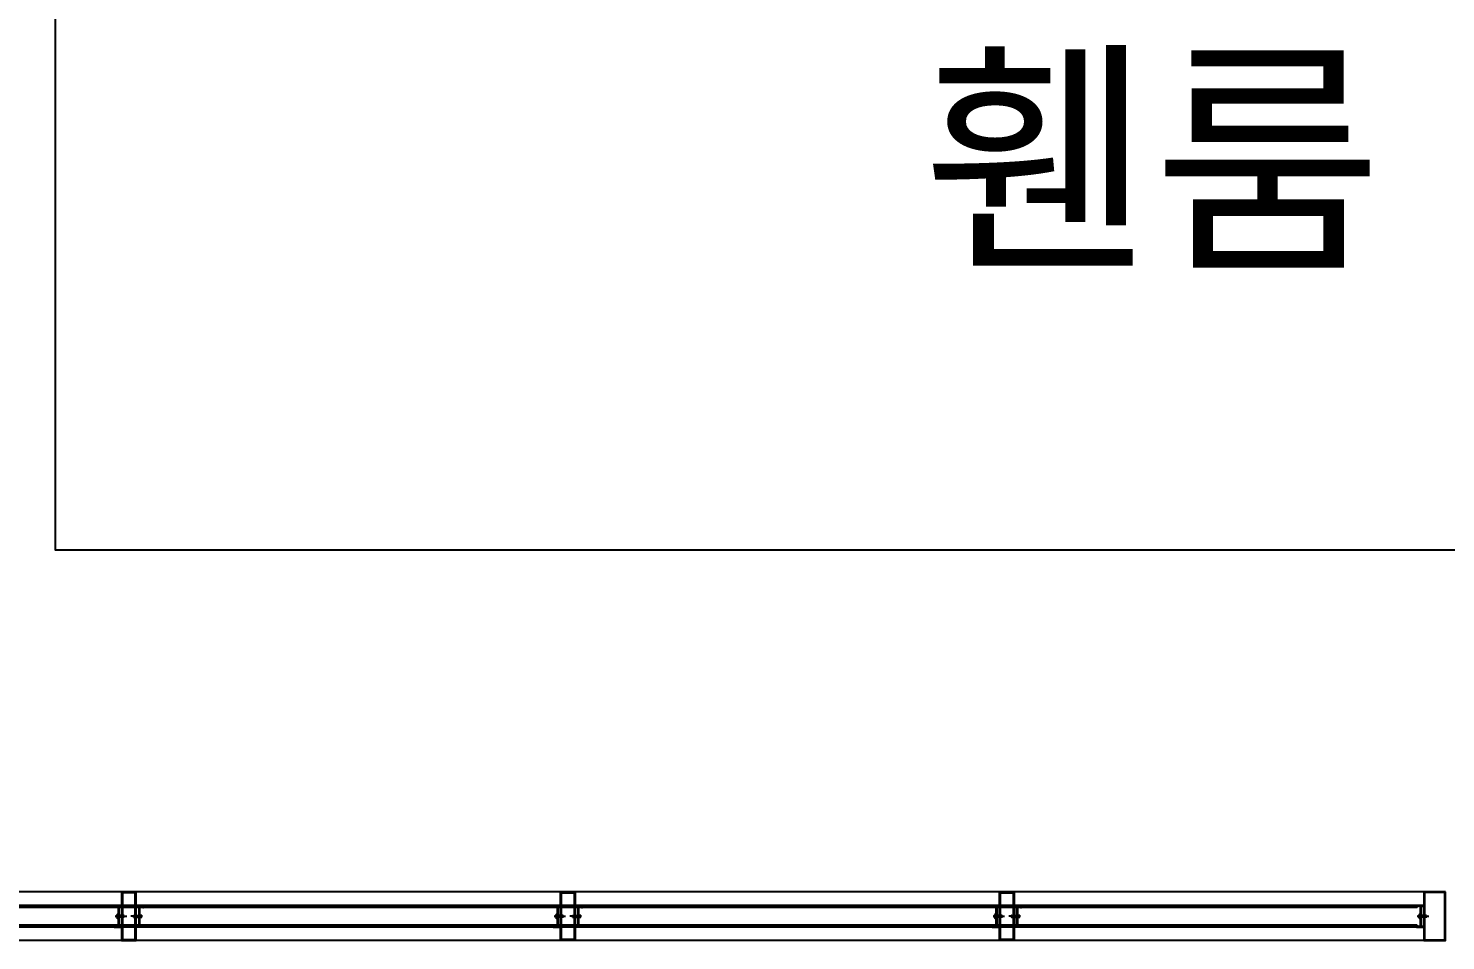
# Model space of a CAD drawing. Header units: millimetres. Extents: x -38475 to 94728, y -31127 to 90245.
# Drawn here: x 55169 to 58075, y -205 to 1664 of the extents above; entities that cross this region are included whole.
import ezdxf
from ezdxf.enums import TextEntityAlignment as Align

# ---------------------------------------------------------------- set-up
doc = ezdxf.new("R2010")
doc.units = ezdxf.units.MM
doc.layers.add('e-plan', color=9, linetype='Continuous')
doc.styles.add('xr_plan$0$USUN', font='malgun_0.ttf')

# ---------------------------------------------------------------- blocks, each defined once
blk = doc.blocks.new('Xref-지하2층')
at = {"layer": 'e-plan'}
for p, q in [((61555, 11800), (57145, 11800)), ((61598.4, 11798.4), (61556.6, 11798.4)), ((61540, 11772.2), (57145, 11772.2)), ((58885, 11772.2), (58870, 11772.2)), ((58870, 11772.2), (58870, 11768)), ((58885, 11772.2), (58870, 11772.2)), ((58870, 11772.2), (58870, 11768)), ((58871.6, 11770.6), (58871.6, 11768)), ((58878, 11770.6), (58871.6, 11770.6)), ((58871.6, 11770.6), (58871.6, 11768)), ((58878, 11770.6), (58871.6, 11770.6)), ((58878, 11770.6), (58878, 11729.4)), ((58878, 11770.6), (58878, 11729.4)), ((58883.4, 11770.6), (58879.6, 11770.6)), ((58879.6, 11770.6), (58879.6, 11729.4)), ((58883.4, 11770.6), (58879.6, 11770.6)), ((58879.6, 11770.6), (58879.6, 11729.4)), ((58883.4, 11770.2), (58883.4, 11770.6)), ((58883.4, 11770.2), (58883.4, 11770.6)), ((58883.4, 11770.2), (58885, 11770.2)), ((58883.4, 11770.2), (58885, 11770.2)), ((58885, 11770.2), (58885, 11772.2)), ((58885, 11770.2), (58885, 11772.2)), ((58915, 11770.2), (58915, 11772.2)), ((58915, 11772.2), (58930, 11772.2)), ((58915, 11770.2), (58915, 11772.2)), ((58915, 11772.2), (58930, 11772.2)), ((58916.6, 11770.2), (58915, 11770.2)), ((58916.6, 11770.2), (58915, 11770.2)), ((58916.6, 11770.6), (58920.4, 11770.6)), ((58916.6, 11770.2), (58916.6, 11770.6)), ((58916.6, 11770.6), (58920.4, 11770.6)), ((58916.6, 11770.2), (58916.6, 11770.6)), ((58920.4, 11770.6), (58920.4, 11729.4)), ((58920.4, 11770.6), (58920.4, 11729.4)), ((58922, 11770.6), (58928.4, 11770.6)), ((58922, 11770.6), (58922, 11729.4)), ((58922, 11770.6), (58928.4, 11770.6)), ((58922, 11770.6), (58922, 11729.4)), ((58928.4, 11770.6), (58928.4, 11768)), ((58928.4, 11770.6), (58928.4, 11768)), ((58930, 11772.2), (58930, 11768)), ((58930, 11772.2), (58930, 11768)), ((59785, 11772.2), (59770, 11772.2)), ((59770, 11772.2), (59770, 11768)), ((59785, 11772.2), (59770, 11772.2)), ((59770, 11772.2), (59770, 11768)), ((59778, 11770.6), (59771.6, 11770.6)), ((59771.6, 11770.6), (59771.6, 11768)), ((59778, 11770.6), (59771.6, 11770.6)), ((59771.6, 11770.6), (59771.6, 11768)), ((59778, 11770.6), (59778, 11729.4)), ((59778, 11770.6), (59778, 11729.4)), ((59783.4, 11770.6), (59779.6, 11770.6)), ((59779.6, 11770.6), (59779.6, 11729.4)), ((59783.4, 11770.6), (59779.6, 11770.6)), ((59779.6, 11770.6), (59779.6, 11729.4)), ((59783.4, 11770.2), (59783.4, 11770.6)), ((59783.4, 11770.2), (59783.4, 11770.6)), ((59783.4, 11770.2), (59785, 11770.2)), ((59783.4, 11770.2), (59785, 11770.2)), ((59785, 11770.2), (59785, 11772.2)), ((59785, 11770.2), (59785, 11772.2)), ((59815, 11770.2), (59815, 11772.2)), ((59815, 11772.2), (59830, 11772.2)), ((59815, 11772.2), (59830, 11772.2)), ((59815, 11770.2), (59815, 11772.2)), ((59816.6, 11770.2), (59815, 11770.2)), ((59816.6, 11770.2), (59815, 11770.2)), ((59816.6, 11770.6), (59820.4, 11770.6)), ((59816.6, 11770.2), (59816.6, 11770.6)), ((59816.6, 11770.6), (59820.4, 11770.6)), ((59816.6, 11770.2), (59816.6, 11770.6)), ((59820.4, 11770.6), (59820.4, 11729.4)), ((59820.4, 11770.6), (59820.4, 11729.4)), ((59822, 11770.6), (59828.4, 11770.6)), ((59822, 11770.6), (59822, 11729.4)), ((59822, 11770.6), (59828.4, 11770.6)), ((59822, 11770.6), (59822, 11729.4)), ((59828.4, 11770.6), (59828.4, 11768)), ((59828.4, 11770.6), (59828.4, 11768)), ((59830, 11772.2), (59830, 11768)), ((59830, 11772.2), (59830, 11768)), ((60685, 11772.2), (60670, 11772.2)), ((60670, 11772.2), (60670, 11768)), ((60685, 11772.2), (60670, 11772.2)), ((60670, 11772.2), (60670, 11768)), ((60678, 11770.6), (60671.6, 11770.6)), ((60671.6, 11770.6), (60671.6, 11768)), ((60678, 11770.6), (60671.6, 11770.6)), ((60671.6, 11770.6), (60671.6, 11768)), ((60678, 11770.6), (60678, 11729.4)), ((60678, 11770.6), (60678, 11729.4)), ((60683.4, 11770.6), (60679.6, 11770.6)), ((60679.6, 11770.6), (60679.6, 11729.4)), ((60683.4, 11770.6), (60679.6, 11770.6)), ((60679.6, 11770.6), (60679.6, 11729.4)), ((60683.4, 11770.2), (60683.4, 11770.6)), ((60683.4, 11770.2), (60683.4, 11770.6)), ((60683.4, 11770.2), (60685, 11770.2)), ((60683.4, 11770.2), (60685, 11770.2)), ((60685, 11770.2), (60685, 11772.2)), ((60685, 11770.2), (60685, 11772.2)), ((60715, 11770.2), (60715, 11772.2)), ((60715, 11772.2), (60730, 11772.2)), ((60715, 11772.2), (60730, 11772.2)), ((60715, 11770.2), (60715, 11772.2)), ((60716.6, 11770.2), (60715, 11770.2)), ((60716.6, 11770.2), (60715, 11770.2)), ((60716.6, 11770.6), (60720.4, 11770.6)), ((60716.6, 11770.2), (60716.6, 11770.6)), ((60716.6, 11770.6), (60720.4, 11770.6)), ((60716.6, 11770.2), (60716.6, 11770.6)), ((60720.4, 11770.6), (60720.4, 11729.4)), ((60720.4, 11770.6), (60720.4, 11729.4)), ((60722, 11770.6), (60728.4, 11770.6)), ((60722, 11770.6), (60722, 11729.4)), ((60722, 11770.6), (60728.4, 11770.6)), ((60722, 11770.6), (60722, 11729.4)), ((60728.4, 11770.6), (60728.4, 11768)), ((60728.4, 11770.6), (60728.4, 11768)), ((60730, 11772.2), (60730, 11768)), ((60730, 11772.2), (60730, 11768)), ((61555, 11772.2), (61540, 11772.2)), ((61540, 11772.2), (61540, 11768)), ((61555, 11772.2), (61540, 11772.2)), ((61540, 11772.2), (61540, 11768)), ((61548, 11770.6), (61541.6, 11770.6)), ((61541.6, 11770.6), (61541.6, 11768)), ((61548, 11770.6), (61541.6, 11770.6)), ((61541.6, 11770.6), (61541.6, 11768)), ((61548, 11770.6), (61548, 11729.4)), ((61548, 11770.6), (61548, 11729.4)), ((61553.4, 11770.6), (61549.6, 11770.6)), ((61549.6, 11770.6), (61549.6, 11729.4)), ((61553.4, 11770.6), (61549.6, 11770.6)), ((61549.6, 11770.6), (61549.6, 11729.4)), ((61553.4, 11770.2), (61553.4, 11770.6)), ((61553.4, 11770.2), (61553.4, 11770.6)), ((61553.4, 11770.2), (61555, 11770.2)), ((61553.4, 11770.2), (61555, 11770.2)), ((61555, 11770.2), (61555, 11772.2)), ((61555, 11770.2), (61555, 11772.2)), ((61540, 11768), (57145, 11768)), ((58871.6, 11768), (58870, 11768)), ((58871.6, 11768), (58870, 11768)), ((58871.9, 11749.9), (58895.6, 11749.9)), ((58871.9, 11749.9), (58895.6, 11749.9)), ((58874.8, 11752.3), (58874.6, 11750.8)), ((58874.8, 11752.3), (58874.6, 11750.8)), ((58874.6, 11750.8), (58874.6, 11749)), ((58874.6, 11750.8), (58874.6, 11749)), ((58874.6, 11749), (58874.8, 11747.5)), ((58874.6, 11749), (58874.8, 11747.5)), ((58875.3, 11753), (58874.8, 11752.3)), ((58875.3, 11753), (58874.8, 11752.3)), ((58875.2, 11751.2), (58874.8, 11752.3)), ((58875.2, 11751.2), (58874.8, 11752.3)), ((58875.1, 11748.5), (58874.8, 11747.5)), ((58875.1, 11748.5), (58874.8, 11747.5)), ((58874.8, 11747.5), (58875.3, 11746.8)), ((58874.8, 11747.5), (58875.3, 11746.8)), ((58875.8, 11749.4), (58875.1, 11748.5)), ((58875.8, 11749.4), (58875.1, 11748.5)), ((58875.8, 11750.5), (58875.2, 11751.2)), ((58875.8, 11750.5), (58875.2, 11751.2)), ((58876, 11753.5), (58875.3, 11753)), ((58876, 11753.5), (58875.3, 11753)), ((58875.3, 11746.8), (58876, 11746.3)), ((58875.3, 11746.8), (58876, 11746.3)), ((58876.7, 11750.1), (58875.8, 11750.5)), ((58876.7, 11750.1), (58875.8, 11750.5)), ((58876.7, 11749.7), (58875.8, 11749.4)), ((58876.7, 11749.7), (58875.8, 11749.4)), ((58876.8, 11753.7), (58876, 11753.5)), ((58876.8, 11753.7), (58876, 11753.5)), ((58876, 11746.3), (58876.8, 11746.1)), ((58876, 11746.3), (58876.8, 11746.1)), ((58876.7, 11750.1), (58876.7, 11749.7)), ((58876.7, 11750.1), (58876.7, 11749.7)), ((58876.8, 11753.7), (58878, 11753.7)), ((58876.8, 11753.7), (58878, 11753.7)), ((58878, 11746.1), (58876.8, 11746.1)), ((58878, 11746.1), (58876.8, 11746.1)), ((58878, 11753.7), (58878, 11746.1)), ((58878, 11753.7), (58878, 11746.1)), ((58879.3, 11751.8), (58878, 11751.8)), ((58879.3, 11751.8), (58878, 11751.8)), ((58879.3, 11751), (58878, 11751)), ((58879.3, 11751), (58878, 11751)), ((58879.3, 11748.8), (58878, 11748.8)), ((58879.3, 11748.8), (58878, 11748.8)), ((58879.3, 11748), (58878, 11748)), ((58879.3, 11748), (58878, 11748)), ((58883.5, 11751.8), (58880.8, 11751.8)), ((58883.5, 11751.8), (58880.8, 11751.8)), ((58883.5, 11751), (58880.8, 11751)), ((58883.5, 11751), (58880.8, 11751)), ((58883.5, 11748.8), (58880.8, 11748.8)), ((58883.5, 11748.8), (58880.8, 11748.8)), ((58883.5, 11748), (58880.8, 11748)), ((58883.5, 11748), (58880.8, 11748)), ((58887.6, 11751.8), (58885, 11751.8)), ((58887.6, 11751.8), (58885, 11751.8)), ((58887.6, 11751), (58885, 11751)), ((58887.6, 11751), (58885, 11751)), ((58887.6, 11748.8), (58885, 11748.8)), ((58887.6, 11748.8), (58885, 11748.8)), ((58887.6, 11748), (58885, 11748)), ((58887.6, 11748), (58885, 11748)), ((58890.4, 11751.8), (58889.1, 11751.8)), ((58890.4, 11751.8), (58889.1, 11751.8)), ((58890.4, 11751), (58889.1, 11751)), ((58890.4, 11751), (58889.1, 11751)), ((58890.4, 11748.8), (58889.1, 11748.8)), ((58890.4, 11748.8), (58889.1, 11748.8)), ((58890.4, 11748), (58889.1, 11748)), ((58890.4, 11748), (58889.1, 11748)), ((58890.4, 11750.6), (58890.4, 11751.8)), ((58890.4, 11751.8), (58890.6, 11751.6)), ((58890.4, 11750.6), (58890.4, 11751.8)), ((58890.4, 11751.8), (58890.6, 11751.6)), ((58890.4, 11748), (58890.4, 11749.2)), ((58890.4, 11748), (58890.4, 11749.2)), ((58890.4, 11748), (58890.6, 11748.2)), ((58890.4, 11748), (58890.6, 11748.2)), ((58890.9, 11751.3), (58891.1, 11751.1)), ((58890.9, 11751.3), (58891.1, 11751.1)), ((58890.9, 11748.5), (58891.1, 11748.7)), ((58890.9, 11748.5), (58891.1, 11748.7)), ((58891.1, 11750.3), (58891.1, 11751.1)), ((58891.1, 11750.3), (58891.1, 11751.1)), ((58891.1, 11748.7), (58891.1, 11749.5)), ((58891.1, 11748.7), (58891.1, 11749.5)), ((58928.1, 11749.9), (58904.4, 11749.9)), ((58928.1, 11749.9), (58904.4, 11749.9)), ((58909.1, 11751.3), (58908.9, 11751.1)), ((58909.1, 11751.3), (58908.9, 11751.1)), ((58908.9, 11750.3), (58908.9, 11751.1)), ((58908.9, 11750.3), (58908.9, 11751.1)), ((58908.9, 11748.7), (58908.9, 11749.5)), ((58908.9, 11748.7), (58908.9, 11749.5)), ((58909.1, 11748.5), (58908.9, 11748.7)), ((58909.1, 11748.5), (58908.9, 11748.7)), ((58909.6, 11751.8), (58909.4, 11751.6)), ((58909.6, 11751.8), (58909.4, 11751.6)), ((58909.6, 11748), (58909.4, 11748.2)), ((58909.6, 11748), (58909.4, 11748.2)), ((58909.6, 11751.8), (58910.9, 11751.8)), ((58909.6, 11750.6), (58909.6, 11751.8)), ((58909.6, 11751.8), (58910.9, 11751.8)), ((58909.6, 11750.6), (58909.6, 11751.8)), ((58909.6, 11751), (58910.9, 11751)), ((58909.6, 11751), (58910.9, 11751)), ((58909.6, 11748), (58909.6, 11749.2)), ((58909.6, 11748), (58909.6, 11749.2)), ((58909.6, 11748.8), (58910.9, 11748.8)), ((58909.6, 11748.8), (58910.9, 11748.8)), ((58909.6, 11748), (58910.9, 11748)), ((58909.6, 11748), (58910.9, 11748)), ((58912.4, 11751.8), (58915, 11751.8)), ((58912.4, 11751.8), (58915, 11751.8)), ((58912.4, 11751), (58915, 11751)), ((58912.4, 11751), (58915, 11751)), ((58912.4, 11748.8), (58915, 11748.8)), ((58912.4, 11748.8), (58915, 11748.8)), ((58912.4, 11748), (58915, 11748)), ((58912.4, 11748), (58915, 11748)), ((58916.6, 11751.8), (58919.2, 11751.8)), ((58916.6, 11751.8), (58919.2, 11751.8)), ((58916.6, 11751), (58919.2, 11751)), ((58916.6, 11751), (58919.2, 11751)), ((58916.6, 11748.8), (58919.2, 11748.8)), ((58916.6, 11748.8), (58919.2, 11748.8)), ((58916.6, 11748), (58919.2, 11748)), ((58916.6, 11748), (58919.2, 11748)), ((58920.7, 11751.8), (58922, 11751.8)), ((58920.7, 11751.8), (58922, 11751.8)), ((58920.7, 11751), (58922, 11751)), ((58920.7, 11751), (58922, 11751)), ((58920.7, 11748.8), (58922, 11748.8)), ((58920.7, 11748.8), (58922, 11748.8)), ((58920.7, 11748), (58922, 11748)), ((58920.7, 11748), (58922, 11748)), ((58922, 11753.7), (58922, 11746.1)), ((58923.2, 11753.7), (58922, 11753.7)), ((58922, 11753.7), (58922, 11746.1)), ((58923.2, 11753.7), (58922, 11753.7)), ((58922, 11746.1), (58923.2, 11746.1)), ((58922, 11746.1), (58923.2, 11746.1)), ((58923.2, 11753.7), (58924, 11753.5)), ((58923.2, 11753.7), (58924, 11753.5)), ((58924, 11746.3), (58923.2, 11746.1)), ((58924, 11746.3), (58923.2, 11746.1)), ((58923.3, 11750.1), (58924.2, 11750.5)), ((58923.3, 11750.1), (58924.2, 11750.5)), ((58923.3, 11750.1), (58923.3, 11749.7)), ((58923.3, 11750.1), (58923.3, 11749.7)), ((58923.3, 11749.7), (58924.2, 11749.4)), ((58923.3, 11749.7), (58924.2, 11749.4)), ((58924, 11753.5), (58924.7, 11753)), ((58924, 11753.5), (58924.7, 11753)), ((58924.7, 11746.8), (58924, 11746.3)), ((58924.7, 11746.8), (58924, 11746.3)), ((58924.2, 11750.5), (58924.8, 11751.2)), ((58924.2, 11750.5), (58924.8, 11751.2)), ((58924.2, 11749.4), (58924.9, 11748.5)), ((58924.2, 11749.4), (58924.9, 11748.5)), ((58924.7, 11753), (58925.2, 11752.3)), ((58924.7, 11753), (58925.2, 11752.3)), ((58925.2, 11747.5), (58924.7, 11746.8)), ((58925.2, 11747.5), (58924.7, 11746.8)), ((58924.8, 11751.2), (58925.2, 11752.3)), ((58924.8, 11751.2), (58925.2, 11752.3)), ((58924.9, 11748.5), (58925.2, 11747.5)), ((58924.9, 11748.5), (58925.2, 11747.5)), ((58925.2, 11752.3), (58925.4, 11750.8)), ((58925.2, 11752.3), (58925.4, 11750.8)), ((58925.4, 11749), (58925.2, 11747.5)), ((58925.4, 11749), (58925.2, 11747.5)), ((58925.4, 11750.8), (58925.4, 11749)), ((58925.4, 11750.8), (58925.4, 11749)), ((58928.4, 11768), (58930, 11768)), ((58928.4, 11768), (58930, 11768)), ((59771.6, 11768), (59770, 11768)), ((59771.6, 11768), (59770, 11768)), ((59771.9, 11749.9), (59795.6, 11749.9)), ((59771.9, 11749.9), (59795.6, 11749.9)), ((59774.8, 11752.3), (59774.6, 11750.8)), ((59774.8, 11752.3), (59774.6, 11750.8)), ((59774.6, 11750.8), (59774.6, 11749)), ((59774.6, 11750.8), (59774.6, 11749)), ((59774.6, 11749), (59774.8, 11747.5)), ((59774.6, 11749), (59774.8, 11747.5)), ((59775.3, 11753), (59774.8, 11752.3)), ((59775.3, 11753), (59774.8, 11752.3)), ((59775.2, 11751.2), (59774.8, 11752.3)), ((59775.2, 11751.2), (59774.8, 11752.3)), ((59775.1, 11748.5), (59774.8, 11747.5)), ((59775.1, 11748.5), (59774.8, 11747.5)), ((59774.8, 11747.5), (59775.3, 11746.8)), ((59774.8, 11747.5), (59775.3, 11746.8)), ((59775.8, 11749.4), (59775.1, 11748.5)), ((59775.8, 11749.4), (59775.1, 11748.5)), ((59775.8, 11750.5), (59775.2, 11751.2)), ((59775.8, 11750.5), (59775.2, 11751.2)), ((59776, 11753.5), (59775.3, 11753)), ((59776, 11753.5), (59775.3, 11753)), ((59775.3, 11746.8), (59776, 11746.3)), ((59775.3, 11746.8), (59776, 11746.3)), ((59776.7, 11750.1), (59775.8, 11750.5)), ((59776.7, 11750.1), (59775.8, 11750.5)), ((59776.7, 11749.7), (59775.8, 11749.4)), ((59776.7, 11749.7), (59775.8, 11749.4)), ((59776.8, 11753.7), (59776, 11753.5)), ((59776.8, 11753.7), (59776, 11753.5)), ((59776, 11746.3), (59776.8, 11746.1)), ((59776, 11746.3), (59776.8, 11746.1)), ((59776.7, 11750.1), (59776.7, 11749.7)), ((59776.7, 11750.1), (59776.7, 11749.7)), ((59776.8, 11753.7), (59778, 11753.7)), ((59776.8, 11753.7), (59778, 11753.7)), ((59778, 11746.1), (59776.8, 11746.1)), ((59778, 11746.1), (59776.8, 11746.1)), ((59778, 11753.7), (59778, 11746.1)), ((59778, 11753.7), (59778, 11746.1)), ((59779.3, 11751.8), (59778, 11751.8)), ((59779.3, 11751.8), (59778, 11751.8)), ((59779.3, 11751), (59778, 11751)), ((59779.3, 11751), (59778, 11751)), ((59779.3, 11748.8), (59778, 11748.8)), ((59779.3, 11748.8), (59778, 11748.8)), ((59779.3, 11748), (59778, 11748)), ((59779.3, 11748), (59778, 11748)), ((59783.4, 11751.8), (59780.8, 11751.8)), ((59783.4, 11751.8), (59780.8, 11751.8)), ((59783.4, 11751), (59780.8, 11751)), ((59783.4, 11751), (59780.8, 11751)), ((59783.4, 11748.8), (59780.8, 11748.8)), ((59783.4, 11748.8), (59780.8, 11748.8)), ((59783.4, 11748), (59780.8, 11748)), ((59783.4, 11748), (59780.8, 11748)), ((59787.6, 11751.8), (59785, 11751.8)), ((59787.6, 11751.8), (59785, 11751.8)), ((59787.6, 11751), (59785, 11751)), ((59787.6, 11751), (59785, 11751)), ((59787.6, 11748.8), (59785, 11748.8)), ((59787.6, 11748.8), (59785, 11748.8)), ((59787.6, 11748), (59785, 11748)), ((59787.6, 11748), (59785, 11748)), ((59790.4, 11751.8), (59789.1, 11751.8)), ((59790.4, 11751.8), (59789.1, 11751.8)), ((59790.4, 11751), (59789.1, 11751)), ((59790.4, 11751), (59789.1, 11751)), ((59790.4, 11748.8), (59789.1, 11748.8)), ((59790.4, 11748.8), (59789.1, 11748.8)), ((59790.4, 11748), (59789.1, 11748)), ((59790.4, 11748), (59789.1, 11748)), ((59790.4, 11750.6), (59790.4, 11751.8)), ((59790.4, 11751.8), (59790.6, 11751.6)), ((59790.4, 11750.6), (59790.4, 11751.8)), ((59790.4, 11751.8), (59790.6, 11751.6)), ((59790.4, 11748), (59790.4, 11749.2)), ((59790.4, 11748), (59790.4, 11749.2)), ((59790.4, 11748), (59790.6, 11748.2)), ((59790.4, 11748), (59790.6, 11748.2)), ((59790.9, 11751.3), (59791.1, 11751.1)), ((59790.9, 11751.3), (59791.1, 11751.1)), ((59790.9, 11748.5), (59791.1, 11748.7)), ((59790.9, 11748.5), (59791.1, 11748.7)), ((59791.1, 11750.3), (59791.1, 11751.1)), ((59791.1, 11750.3), (59791.1, 11751.1)), ((59791.1, 11748.7), (59791.1, 11749.5)), ((59791.1, 11748.7), (59791.1, 11749.5)), ((59828.1, 11749.9), (59804.4, 11749.9)), ((59828.1, 11749.9), (59804.4, 11749.9)), ((59809.1, 11751.3), (59808.9, 11751.1)), ((59809.1, 11751.3), (59808.9, 11751.1)), ((59808.9, 11750.3), (59808.9, 11751.1)), ((59808.9, 11750.3), (59808.9, 11751.1)), ((59808.9, 11748.7), (59808.9, 11749.5)), ((59808.9, 11748.7), (59808.9, 11749.5)), ((59809.1, 11748.5), (59808.9, 11748.7)), ((59809.1, 11748.5), (59808.9, 11748.7)), ((59809.6, 11751.8), (59809.4, 11751.6)), ((59809.6, 11751.8), (59809.4, 11751.6)), ((59809.6, 11748), (59809.4, 11748.2)), ((59809.6, 11748), (59809.4, 11748.2)), ((59809.6, 11751.8), (59810.9, 11751.8)), ((59809.6, 11750.6), (59809.6, 11751.8)), ((59809.6, 11751.8), (59810.9, 11751.8)), ((59809.6, 11750.6), (59809.6, 11751.8)), ((59809.6, 11751), (59810.9, 11751)), ((59809.6, 11751), (59810.9, 11751)), ((59809.6, 11748), (59809.6, 11749.2)), ((59809.6, 11748), (59809.6, 11749.2)), ((59809.6, 11748.8), (59810.9, 11748.8)), ((59809.6, 11748.8), (59810.9, 11748.8)), ((59809.6, 11748), (59810.9, 11748)), ((59809.6, 11748), (59810.9, 11748)), ((59812.4, 11751.8), (59815, 11751.8)), ((59812.4, 11751.8), (59815, 11751.8)), ((59812.4, 11751), (59815, 11751)), ((59812.4, 11751), (59815, 11751)), ((59812.4, 11748.8), (59815, 11748.8)), ((59812.4, 11748.8), (59815, 11748.8)), ((59812.4, 11748), (59815, 11748)), ((59812.4, 11748), (59815, 11748)), ((59816.5, 11751.8), (59819.2, 11751.8)), ((59816.5, 11751.8), (59819.2, 11751.8)), ((59816.5, 11751), (59819.2, 11751)), ((59816.5, 11751), (59819.2, 11751)), ((59816.5, 11748.8), (59819.2, 11748.8)), ((59816.5, 11748.8), (59819.2, 11748.8)), ((59816.5, 11748), (59819.2, 11748)), ((59816.5, 11748), (59819.2, 11748)), ((59820.7, 11751.8), (59822, 11751.8)), ((59820.7, 11751.8), (59822, 11751.8)), ((59820.7, 11751), (59822, 11751)), ((59820.7, 11751), (59822, 11751)), ((59820.7, 11748.8), (59822, 11748.8)), ((59820.7, 11748.8), (59822, 11748.8)), ((59820.7, 11748), (59822, 11748)), ((59820.7, 11748), (59822, 11748)), ((59822, 11753.7), (59822, 11746.1)), ((59823.2, 11753.7), (59822, 11753.7)), ((59822, 11753.7), (59822, 11746.1)), ((59823.2, 11753.7), (59822, 11753.7)), ((59822, 11746.1), (59823.2, 11746.1)), ((59822, 11746.1), (59823.2, 11746.1)), ((59823.2, 11753.7), (59824, 11753.5)), ((59823.2, 11753.7), (59824, 11753.5)), ((59824, 11746.3), (59823.2, 11746.1)), ((59824, 11746.3), (59823.2, 11746.1)), ((59823.3, 11750.1), (59824.2, 11750.5)), ((59823.3, 11750.1), (59824.2, 11750.5)), ((59823.3, 11750.1), (59823.3, 11749.7)), ((59823.3, 11750.1), (59823.3, 11749.7)), ((59823.3, 11749.7), (59824.2, 11749.4)), ((59823.3, 11749.7), (59824.2, 11749.4)), ((59824, 11753.5), (59824.7, 11753)), ((59824, 11753.5), (59824.7, 11753)), ((59824.7, 11746.8), (59824, 11746.3)), ((59824.7, 11746.8), (59824, 11746.3)), ((59824.2, 11750.5), (59824.8, 11751.2)), ((59824.2, 11750.5), (59824.8, 11751.2)), ((59824.2, 11749.4), (59824.9, 11748.5)), ((59824.2, 11749.4), (59824.9, 11748.5)), ((59824.7, 11753), (59825.2, 11752.3)), ((59824.7, 11753), (59825.2, 11752.3)), ((59825.2, 11747.5), (59824.7, 11746.8)), ((59825.2, 11747.5), (59824.7, 11746.8)), ((59824.8, 11751.2), (59825.2, 11752.3)), ((59824.8, 11751.2), (59825.2, 11752.3)), ((59824.9, 11748.5), (59825.2, 11747.5)), ((59824.9, 11748.5), (59825.2, 11747.5)), ((59825.2, 11752.3), (59825.4, 11750.8)), ((59825.2, 11752.3), (59825.4, 11750.8)), ((59825.4, 11749), (59825.2, 11747.5)), ((59825.4, 11749), (59825.2, 11747.5)), ((59825.4, 11750.8), (59825.4, 11749)), ((59825.4, 11750.8), (59825.4, 11749)), ((59828.4, 11768), (59830, 11768)), ((59828.4, 11768), (59830, 11768)), ((60671.6, 11768), (60670, 11768)), ((60671.6, 11768), (60670, 11768)), ((60671.9, 11749.9), (60695.6, 11749.9)), ((60671.9, 11749.9), (60695.6, 11749.9)), ((60674.8, 11752.3), (60674.6, 11750.8)), ((60674.8, 11752.3), (60674.6, 11750.8)), ((60674.6, 11750.8), (60674.6, 11749)), ((60674.6, 11750.8), (60674.6, 11749)), ((60674.6, 11749), (60674.8, 11747.5)), ((60674.6, 11749), (60674.8, 11747.5)), ((60675.3, 11753), (60674.8, 11752.3)), ((60675.3, 11753), (60674.8, 11752.3)), ((60675.2, 11751.2), (60674.8, 11752.3)), ((60675.2, 11751.2), (60674.8, 11752.3)), ((60675.1, 11748.5), (60674.8, 11747.5)), ((60675.1, 11748.5), (60674.8, 11747.5)), ((60674.8, 11747.5), (60675.3, 11746.8)), ((60674.8, 11747.5), (60675.3, 11746.8)), ((60675.8, 11749.4), (60675.1, 11748.5)), ((60675.8, 11749.4), (60675.1, 11748.5)), ((60675.8, 11750.5), (60675.2, 11751.2)), ((60675.8, 11750.5), (60675.2, 11751.2)), ((60676, 11753.5), (60675.3, 11753)), ((60676, 11753.5), (60675.3, 11753)), ((60675.3, 11746.8), (60676, 11746.3)), ((60675.3, 11746.8), (60676, 11746.3)), ((60676.7, 11750.1), (60675.8, 11750.5)), ((60676.7, 11750.1), (60675.8, 11750.5)), ((60676.7, 11749.7), (60675.8, 11749.4)), ((60676.7, 11749.7), (60675.8, 11749.4)), ((60676.8, 11753.7), (60676, 11753.5)), ((60676.8, 11753.7), (60676, 11753.5)), ((60676, 11746.3), (60676.8, 11746.1)), ((60676, 11746.3), (60676.8, 11746.1)), ((60676.7, 11750.1), (60676.7, 11749.7)), ((60676.7, 11750.1), (60676.7, 11749.7)), ((60676.8, 11753.7), (60678, 11753.7)), ((60676.8, 11753.7), (60678, 11753.7)), ((60678, 11746.1), (60676.8, 11746.1)), ((60678, 11746.1), (60676.8, 11746.1)), ((60678, 11753.7), (60678, 11746.1)), ((60678, 11753.7), (60678, 11746.1)), ((60679.3, 11751.8), (60678, 11751.8)), ((60679.3, 11751.8), (60678, 11751.8)), ((60679.3, 11751), (60678, 11751)), ((60679.3, 11751), (60678, 11751)), ((60679.3, 11748.8), (60678, 11748.8)), ((60679.3, 11748.8), (60678, 11748.8)), ((60679.3, 11748), (60678, 11748)), ((60679.3, 11748), (60678, 11748)), ((60683.4, 11751.8), (60680.8, 11751.8)), ((60683.4, 11751.8), (60680.8, 11751.8)), ((60683.4, 11751), (60680.8, 11751)), ((60683.4, 11751), (60680.8, 11751)), ((60683.4, 11748.8), (60680.8, 11748.8)), ((60683.4, 11748.8), (60680.8, 11748.8)), ((60683.4, 11748), (60680.8, 11748)), ((60683.4, 11748), (60680.8, 11748)), ((60687.6, 11751.8), (60685, 11751.8)), ((60687.6, 11751.8), (60685, 11751.8)), ((60687.6, 11751), (60685, 11751)), ((60687.6, 11751), (60685, 11751)), ((60687.6, 11748.8), (60685, 11748.8)), ((60687.6, 11748.8), (60685, 11748.8)), ((60687.6, 11748), (60685, 11748)), ((60687.6, 11748), (60685, 11748)), ((60690.4, 11751.8), (60689.1, 11751.8)), ((60690.4, 11751.8), (60689.1, 11751.8)), ((60690.4, 11751), (60689.1, 11751)), ((60690.4, 11751), (60689.1, 11751)), ((60690.4, 11748.8), (60689.1, 11748.8)), ((60690.4, 11748.8), (60689.1, 11748.8)), ((60690.4, 11748), (60689.1, 11748)), ((60690.4, 11748), (60689.1, 11748)), ((60690.4, 11750.6), (60690.4, 11751.8)), ((60690.4, 11751.8), (60690.6, 11751.6)), ((60690.4, 11750.6), (60690.4, 11751.8)), ((60690.4, 11751.8), (60690.6, 11751.6)), ((60690.4, 11748), (60690.4, 11749.2)), ((60690.4, 11748), (60690.4, 11749.2)), ((60690.4, 11748), (60690.6, 11748.2)), ((60690.4, 11748), (60690.6, 11748.2)), ((60690.9, 11751.3), (60691.1, 11751.1)), ((60690.9, 11751.3), (60691.1, 11751.1)), ((60690.9, 11748.5), (60691.1, 11748.7)), ((60690.9, 11748.5), (60691.1, 11748.7)), ((60691.1, 11750.3), (60691.1, 11751.1)), ((60691.1, 11750.3), (60691.1, 11751.1)), ((60691.1, 11748.7), (60691.1, 11749.5)), ((60691.1, 11748.7), (60691.1, 11749.5)), ((60728.1, 11749.9), (60704.4, 11749.9)), ((60728.1, 11749.9), (60704.4, 11749.9)), ((60709.1, 11751.3), (60708.9, 11751.1)), ((60709.1, 11751.3), (60708.9, 11751.1)), ((60708.9, 11750.3), (60708.9, 11751.1)), ((60708.9, 11750.3), (60708.9, 11751.1)), ((60708.9, 11748.7), (60708.9, 11749.5)), ((60708.9, 11748.7), (60708.9, 11749.5)), ((60709.1, 11748.5), (60708.9, 11748.7)), ((60709.1, 11748.5), (60708.9, 11748.7)), ((60709.6, 11751.8), (60709.4, 11751.6)), ((60709.6, 11751.8), (60709.4, 11751.6)), ((60709.6, 11748), (60709.4, 11748.2)), ((60709.6, 11748), (60709.4, 11748.2)), ((60709.6, 11751.8), (60710.9, 11751.8)), ((60709.6, 11750.6), (60709.6, 11751.8)), ((60709.6, 11751.8), (60710.9, 11751.8)), ((60709.6, 11750.6), (60709.6, 11751.8)), ((60709.6, 11751), (60710.9, 11751)), ((60709.6, 11751), (60710.9, 11751)), ((60709.6, 11748), (60709.6, 11749.2)), ((60709.6, 11748), (60709.6, 11749.2)), ((60709.6, 11748.8), (60710.9, 11748.8)), ((60709.6, 11748.8), (60710.9, 11748.8)), ((60709.6, 11748), (60710.9, 11748)), ((60709.6, 11748), (60710.9, 11748)), ((60712.4, 11751.8), (60715, 11751.8)), ((60712.4, 11751.8), (60715, 11751.8)), ((60712.4, 11751), (60715, 11751)), ((60712.4, 11751), (60715, 11751)), ((60712.4, 11748.8), (60715, 11748.8)), ((60712.4, 11748.8), (60715, 11748.8)), ((60712.4, 11748), (60715, 11748)), ((60712.4, 11748), (60715, 11748)), ((60716.5, 11751.8), (60719.2, 11751.8)), ((60716.5, 11751.8), (60719.2, 11751.8)), ((60716.5, 11751), (60719.2, 11751)), ((60716.5, 11751), (60719.2, 11751)), ((60716.5, 11748.8), (60719.2, 11748.8)), ((60716.5, 11748.8), (60719.2, 11748.8)), ((60716.5, 11748), (60719.2, 11748)), ((60716.5, 11748), (60719.2, 11748)), ((60720.7, 11751.8), (60722, 11751.8)), ((60720.7, 11751.8), (60722, 11751.8)), ((60720.7, 11751), (60722, 11751)), ((60720.7, 11751), (60722, 11751)), ((60720.7, 11748.8), (60722, 11748.8)), ((60720.7, 11748.8), (60722, 11748.8)), ((60720.7, 11748), (60722, 11748)), ((60720.7, 11748), (60722, 11748)), ((60722, 11753.7), (60722, 11746.1)), ((60723.2, 11753.7), (60722, 11753.7)), ((60722, 11753.7), (60722, 11746.1)), ((60723.2, 11753.7), (60722, 11753.7)), ((60722, 11746.1), (60723.2, 11746.1)), ((60722, 11746.1), (60723.2, 11746.1)), ((60723.2, 11753.7), (60724, 11753.5)), ((60723.2, 11753.7), (60724, 11753.5)), ((60724, 11746.3), (60723.2, 11746.1)), ((60724, 11746.3), (60723.2, 11746.1)), ((60723.3, 11750.1), (60724.2, 11750.5)), ((60723.3, 11750.1), (60724.2, 11750.5)), ((60723.3, 11750.1), (60723.3, 11749.7)), ((60723.3, 11750.1), (60723.3, 11749.7)), ((60723.3, 11749.7), (60724.2, 11749.4)), ((60723.3, 11749.7), (60724.2, 11749.4)), ((60724, 11753.5), (60724.7, 11753)), ((60724, 11753.5), (60724.7, 11753)), ((60724.7, 11746.8), (60724, 11746.3)), ((60724.7, 11746.8), (60724, 11746.3)), ((60724.2, 11750.5), (60724.8, 11751.2)), ((60724.2, 11750.5), (60724.8, 11751.2)), ((60724.2, 11749.4), (60724.9, 11748.5)), ((60724.2, 11749.4), (60724.9, 11748.5)), ((60724.7, 11753), (60725.2, 11752.3)), ((60724.7, 11753), (60725.2, 11752.3)), ((60725.2, 11747.5), (60724.7, 11746.8)), ((60725.2, 11747.5), (60724.7, 11746.8)), ((60724.8, 11751.2), (60725.2, 11752.3)), ((60724.8, 11751.2), (60725.2, 11752.3)), ((60724.9, 11748.5), (60725.2, 11747.5)), ((60724.9, 11748.5), (60725.2, 11747.5)), ((60725.2, 11752.3), (60725.4, 11750.8)), ((60725.2, 11752.3), (60725.4, 11750.8)), ((60725.4, 11749), (60725.2, 11747.5)), ((60725.4, 11749), (60725.2, 11747.5)), ((60725.4, 11750.8), (60725.4, 11749)), ((60725.4, 11750.8), (60725.4, 11749)), ((60728.4, 11768), (60730, 11768)), ((60728.4, 11768), (60730, 11768)), ((61541.6, 11768), (61540, 11768)), ((61541.6, 11768), (61540, 11768)), ((61541.9, 11749.9), (61565.6, 11749.9)), ((61541.9, 11749.9), (61565.6, 11749.9)), ((61544.8, 11752.3), (61544.6, 11750.8)), ((61544.8, 11752.3), (61544.6, 11750.8)), ((61544.6, 11750.8), (61544.6, 11749)), ((61544.6, 11750.8), (61544.6, 11749)), ((61544.6, 11749), (61544.8, 11747.5)), ((61544.6, 11749), (61544.8, 11747.5)), ((61545.3, 11753), (61544.8, 11752.3)), ((61545.3, 11753), (61544.8, 11752.3)), ((61545.2, 11751.2), (61544.8, 11752.3)), ((61545.2, 11751.2), (61544.8, 11752.3)), ((61545.1, 11748.5), (61544.8, 11747.5)), ((61545.1, 11748.5), (61544.8, 11747.5)), ((61544.8, 11747.5), (61545.3, 11746.8)), ((61544.8, 11747.5), (61545.3, 11746.8)), ((61545.8, 11749.4), (61545.1, 11748.5)), ((61545.8, 11749.4), (61545.1, 11748.5)), ((61545.8, 11750.5), (61545.2, 11751.2)), ((61545.8, 11750.5), (61545.2, 11751.2)), ((61546, 11753.5), (61545.3, 11753)), ((61546, 11753.5), (61545.3, 11753)), ((61545.3, 11746.8), (61546, 11746.3)), ((61545.3, 11746.8), (61546, 11746.3)), ((61546.7, 11750.1), (61545.8, 11750.5)), ((61546.7, 11750.1), (61545.8, 11750.5)), ((61546.7, 11749.7), (61545.8, 11749.4)), ((61546.7, 11749.7), (61545.8, 11749.4)), ((61546.8, 11753.7), (61546, 11753.5)), ((61546.8, 11753.7), (61546, 11753.5)), ((61546, 11746.3), (61546.8, 11746.1)), ((61546, 11746.3), (61546.8, 11746.1)), ((61546.7, 11750.1), (61546.7, 11749.7)), ((61546.7, 11750.1), (61546.7, 11749.7)), ((61546.8, 11753.7), (61548, 11753.7)), ((61546.8, 11753.7), (61548, 11753.7)), ((61548, 11746.1), (61546.8, 11746.1)), ((61548, 11746.1), (61546.8, 11746.1)), ((61548, 11753.7), (61548, 11746.1)), ((61548, 11753.7), (61548, 11746.1)), ((61549.3, 11751.8), (61548, 11751.8)), ((61549.3, 11751.8), (61548, 11751.8)), ((61549.3, 11751), (61548, 11751)), ((61549.3, 11751), (61548, 11751)), ((61549.3, 11748.8), (61548, 11748.8)), ((61549.3, 11748.8), (61548, 11748.8)), ((61549.3, 11748), (61548, 11748)), ((61549.3, 11748), (61548, 11748)), ((61553.5, 11751.8), (61550.8, 11751.8)), ((61553.5, 11751.8), (61550.8, 11751.8)), ((61553.5, 11751), (61550.8, 11751)), ((61553.5, 11751), (61550.8, 11751)), ((61553.5, 11748.8), (61550.8, 11748.8)), ((61553.5, 11748.8), (61550.8, 11748.8)), ((61553.5, 11748), (61550.8, 11748)), ((61553.5, 11748), (61550.8, 11748)), ((61557.6, 11751.8), (61555, 11751.8)), ((61557.6, 11751.8), (61555, 11751.8)), ((61557.6, 11751), (61555, 11751)), ((61557.6, 11751), (61555, 11751)), ((61557.6, 11748.8), (61555, 11748.8)), ((61557.6, 11748.8), (61555, 11748.8)), ((61557.6, 11748), (61555, 11748)), ((61557.6, 11748), (61555, 11748)), ((61560.4, 11751.8), (61559.1, 11751.8)), ((61560.4, 11751.8), (61559.1, 11751.8)), ((61560.4, 11751), (61559.1, 11751)), ((61560.4, 11751), (61559.1, 11751)), ((61560.4, 11748.8), (61559.1, 11748.8)), ((61560.4, 11748.8), (61559.1, 11748.8)), ((61560.4, 11748), (61559.1, 11748)), ((61560.4, 11748), (61559.1, 11748)), ((61560.4, 11750.6), (61560.4, 11751.8)), ((61560.4, 11751.8), (61560.6, 11751.6)), ((61560.4, 11750.6), (61560.4, 11751.8)), ((61560.4, 11751.8), (61560.6, 11751.6)), ((61560.4, 11748), (61560.4, 11749.2)), ((61560.4, 11748), (61560.4, 11749.2)), ((61560.4, 11748), (61560.6, 11748.2)), ((61560.4, 11748), (61560.6, 11748.2)), ((61560.9, 11751.3), (61561.1, 11751.1)), ((61560.9, 11751.3), (61561.1, 11751.1)), ((61560.9, 11748.5), (61561.1, 11748.7)), ((61560.9, 11748.5), (61561.1, 11748.7)), ((61561.1, 11750.3), (61561.1, 11751.1)), ((61561.1, 11750.3), (61561.1, 11751.1)), ((61561.1, 11748.7), (61561.1, 11749.5)), ((61561.1, 11748.7), (61561.1, 11749.5)), ((61540, 11732), (57145, 11732)), ((61540, 11727.8), (57145, 11727.8)), ((58870, 11732), (58870, 11727.8)), ((58871.6, 11732), (58870, 11732)), ((58870, 11732), (58870, 11727.8)), ((58871.6, 11732), (58870, 11732)), ((58870, 11727.8), (58885, 11727.8)), ((58870, 11727.8), (58885, 11727.8)), ((58871.6, 11732), (58871.6, 11729.4)), ((58871.6, 11732), (58871.6, 11729.4)), ((58871.6, 11729.4), (58878, 11729.4)), ((58871.6, 11729.4), (58878, 11729.4)), ((58879.6, 11729.4), (58883.4, 11729.4)), ((58879.6, 11729.4), (58883.4, 11729.4)), ((58883.4, 11729.4), (58883.4, 11729.8)), ((58883.4, 11729.8), (58885, 11729.8)), ((58883.4, 11729.4), (58883.4, 11729.8)), ((58883.4, 11729.8), (58885, 11729.8)), ((58885, 11727.8), (58885, 11729.8)), ((58885, 11727.8), (58885, 11729.8)), ((58915, 11727.8), (58915, 11729.8)), ((58916.6, 11729.8), (58915, 11729.8)), ((58915, 11727.8), (58915, 11729.8)), ((58916.6, 11729.8), (58915, 11729.8)), ((58930, 11727.8), (58915, 11727.8)), ((58930, 11727.8), (58915, 11727.8)), ((58916.6, 11729.4), (58916.6, 11729.8)), ((58916.6, 11729.4), (58916.6, 11729.8)), ((58920.4, 11729.4), (58916.6, 11729.4)), ((58920.4, 11729.4), (58916.6, 11729.4)), ((58928.4, 11729.4), (58922, 11729.4)), ((58928.4, 11729.4), (58922, 11729.4)), ((58928.4, 11732), (58928.4, 11729.4)), ((58928.4, 11732), (58930, 11732)), ((58928.4, 11732), (58928.4, 11729.4)), ((58928.4, 11732), (58930, 11732)), ((58930, 11732), (58930, 11727.8)), ((58930, 11732), (58930, 11727.8)), ((59770, 11732), (59770, 11727.8)), ((59771.6, 11732), (59770, 11732)), ((59770, 11732), (59770, 11727.8)), ((59771.6, 11732), (59770, 11732)), ((59770, 11727.8), (59785, 11727.8)), ((59770, 11727.8), (59785, 11727.8)), ((59771.6, 11732), (59771.6, 11729.4)), ((59771.6, 11732), (59771.6, 11729.4)), ((59771.6, 11729.4), (59778, 11729.4)), ((59771.6, 11729.4), (59778, 11729.4)), ((59779.6, 11729.4), (59783.4, 11729.4)), ((59779.6, 11729.4), (59783.4, 11729.4)), ((59783.4, 11729.4), (59783.4, 11729.8)), ((59783.4, 11729.8), (59785, 11729.8)), ((59783.4, 11729.4), (59783.4, 11729.8)), ((59783.4, 11729.8), (59785, 11729.8)), ((59785, 11727.8), (59785, 11729.8)), ((59785, 11727.8), (59785, 11729.8)), ((59815, 11727.8), (59815, 11729.8)), ((59816.6, 11729.8), (59815, 11729.8)), ((59815, 11727.8), (59815, 11729.8)), ((59816.6, 11729.8), (59815, 11729.8)), ((59830, 11727.8), (59815, 11727.8)), ((59830, 11727.8), (59815, 11727.8)), ((59816.6, 11729.4), (59816.6, 11729.8)), ((59816.6, 11729.4), (59816.6, 11729.8)), ((59820.4, 11729.4), (59816.6, 11729.4)), ((59820.4, 11729.4), (59816.6, 11729.4)), ((59828.4, 11729.4), (59822, 11729.4)), ((59828.4, 11729.4), (59822, 11729.4)), ((59828.4, 11732), (59828.4, 11729.4)), ((59828.4, 11732), (59830, 11732)), ((59828.4, 11732), (59828.4, 11729.4)), ((59828.4, 11732), (59830, 11732)), ((59830, 11732), (59830, 11727.8)), ((59830, 11732), (59830, 11727.8)), ((60670, 11732), (60670, 11727.8)), ((60671.6, 11732), (60670, 11732)), ((60670, 11732), (60670, 11727.8)), ((60671.6, 11732), (60670, 11732)), ((60670, 11727.8), (60685, 11727.8)), ((60670, 11727.8), (60685, 11727.8)), ((60671.6, 11732), (60671.6, 11729.4)), ((60671.6, 11732), (60671.6, 11729.4)), ((60671.6, 11729.4), (60678, 11729.4)), ((60671.6, 11729.4), (60678, 11729.4)), ((60679.6, 11729.4), (60683.4, 11729.4)), ((60679.6, 11729.4), (60683.4, 11729.4)), ((60683.4, 11729.4), (60683.4, 11729.8)), ((60683.4, 11729.8), (60685, 11729.8)), ((60683.4, 11729.4), (60683.4, 11729.8)), ((60683.4, 11729.8), (60685, 11729.8)), ((60685, 11727.8), (60685, 11729.8)), ((60685, 11727.8), (60685, 11729.8)), ((60715, 11727.8), (60715, 11729.8)), ((60716.6, 11729.8), (60715, 11729.8)), ((60715, 11727.8), (60715, 11729.8)), ((60716.6, 11729.8), (60715, 11729.8)), ((60730, 11727.8), (60715, 11727.8)), ((60730, 11727.8), (60715, 11727.8)), ((60716.6, 11729.4), (60716.6, 11729.8)), ((60716.6, 11729.4), (60716.6, 11729.8)), ((60720.4, 11729.4), (60716.6, 11729.4)), ((60720.4, 11729.4), (60716.6, 11729.4)), ((60728.4, 11729.4), (60722, 11729.4)), ((60728.4, 11729.4), (60722, 11729.4)), ((60728.4, 11732), (60728.4, 11729.4)), ((60728.4, 11732), (60730, 11732)), ((60728.4, 11732), (60728.4, 11729.4)), ((60728.4, 11732), (60730, 11732)), ((60730, 11732), (60730, 11727.8)), ((60730, 11732), (60730, 11727.8)), ((61540, 11732), (61540, 11727.8)), ((61541.6, 11732), (61540, 11732)), ((61540, 11732), (61540, 11727.8)), ((61541.6, 11732), (61540, 11732)), ((61540, 11727.8), (61555, 11727.8)), ((61540, 11727.8), (61555, 11727.8)), ((61541.6, 11732), (61541.6, 11729.4)), ((61541.6, 11732), (61541.6, 11729.4)), ((61541.6, 11729.4), (61548, 11729.4)), ((61541.6, 11729.4), (61548, 11729.4)), ((61549.6, 11729.4), (61553.4, 11729.4)), ((61549.6, 11729.4), (61553.4, 11729.4)), ((61553.4, 11729.4), (61553.4, 11729.8)), ((61553.4, 11729.8), (61555, 11729.8)), ((61553.4, 11729.4), (61553.4, 11729.8)), ((61553.4, 11729.8), (61555, 11729.8)), ((61555, 11727.8), (61555, 11729.8)), ((61555, 11727.8), (61555, 11729.8)), ((61555, 11700), (57145, 11700)), ((61555, 11700), (61600, 11700)), ((61556.6, 11701.6), (61598.4, 11701.6))]:
    blk.add_line(p, q, dxfattribs=at)
for points in [[(58750, 14000), (61950, 14000), (61950, 12500), (58750, 12500)], [(58885, 11700), (58915, 11700), (58915, 11800), (58885, 11800)], [(59815, 11700), (59785, 11700), (59785, 11800), (59815, 11800)], [(60715, 11700), (60685, 11700), (60685, 11800), (60715, 11800)], [(61556.6, 11701.6), (61598.4, 11701.6), (61598.4, 11798.4), (61556.6, 11798.4)], [(58887, 11702), (58913, 11702), (58913, 11798), (58887, 11798)], [(59813, 11702), (59787, 11702), (59787, 11798), (59813, 11798)], [(60713, 11702), (60687, 11702), (60687, 11798), (60713, 11798)]]:
    blk.add_lwpolyline(points, close=True, dxfattribs=at)
blk.add_lwpolyline([(61600, 11800), (61555, 11800), (61555, 11700), (61600, 11700), (61600, 11800)], dxfattribs=at)
at = {"layer": 'e-plan', "ltscale": 3, "style": 'xr_plan$0$USUN'}
blk.add_text('휀룸', height=375, dxfattribs=at).set_placement((61000, 13300), align=Align.MIDDLE_CENTER)
blk = doc.blocks.new('A$C61602750')
at = {"layer": 'e-plan'}
blk.add_blockref('Xref-지하2층', (-3525, -11905), dxfattribs=at)

msp = doc.modelspace()

# ---------------------------------------------------------------- block references
at = {"layer": 'e-plan'}
msp.add_blockref('A$C61602750', (0, 0), dxfattribs=at)

doc.saveas('drawing.dxf')
